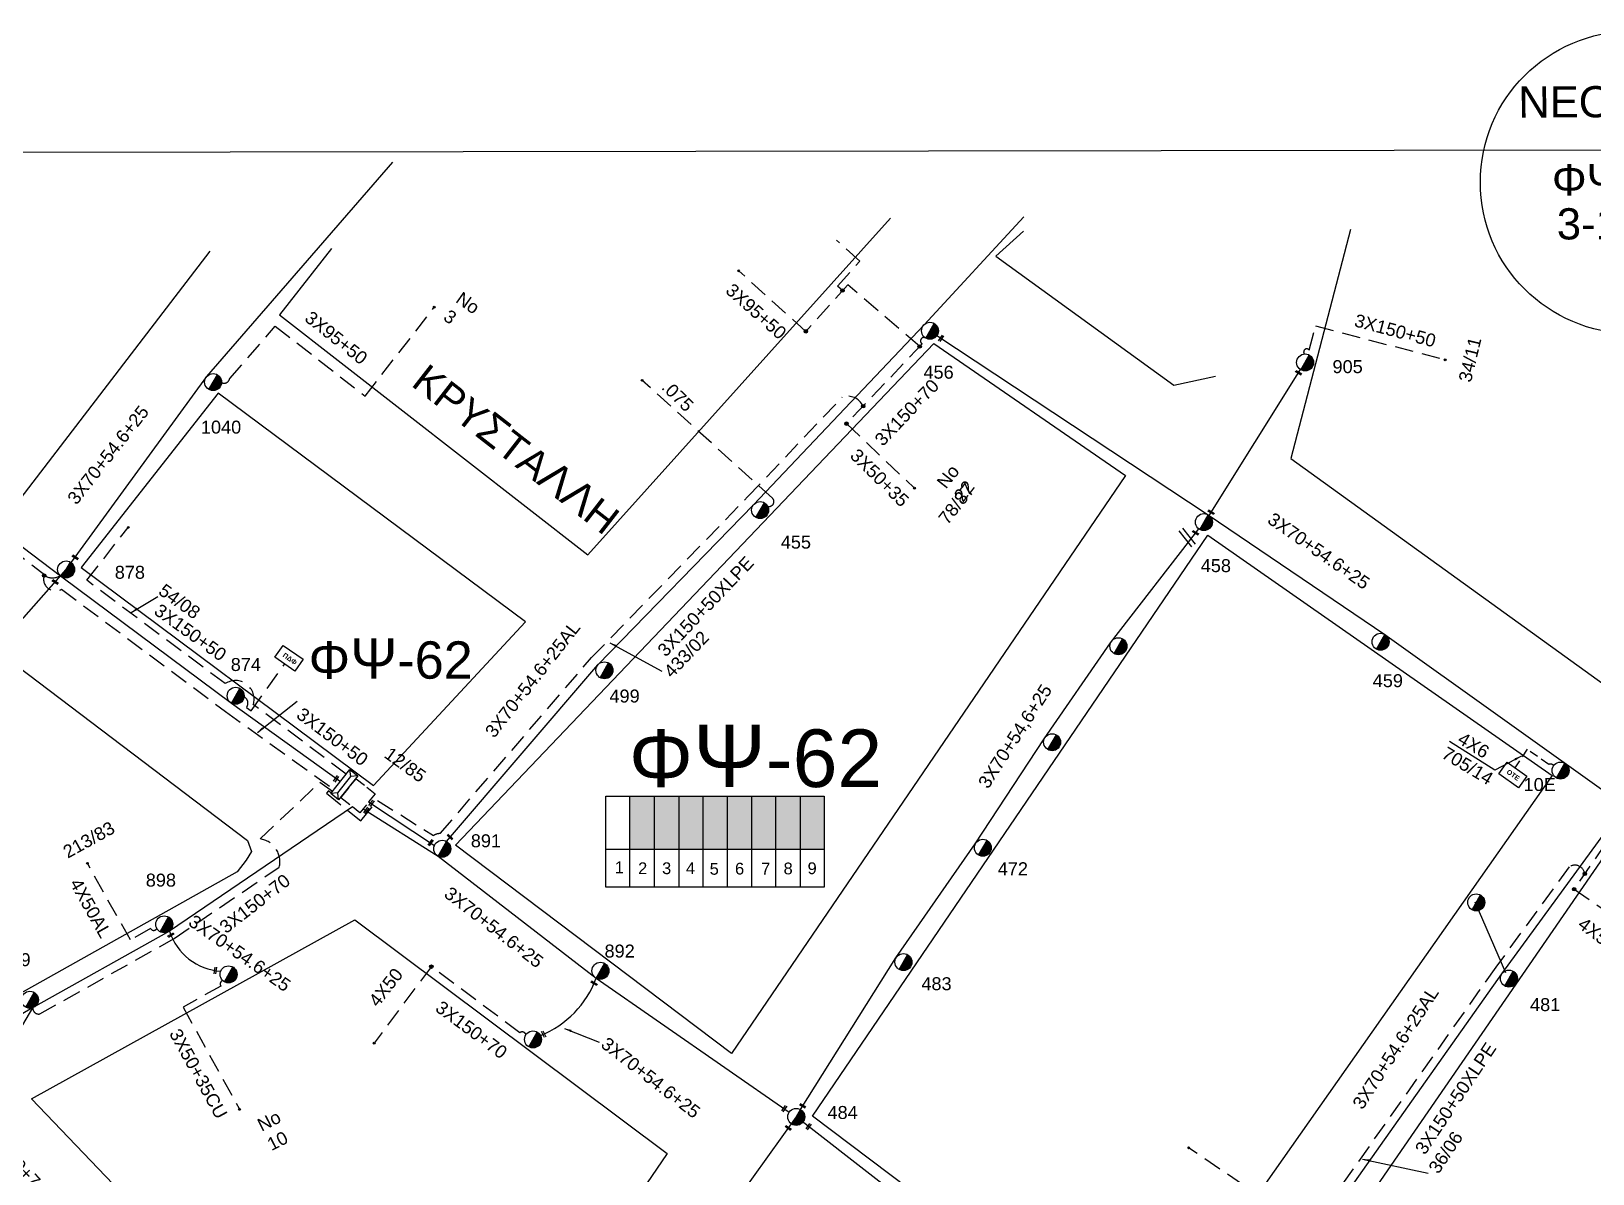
# Model space of a CAD drawing. Header units: millimetres. Extents: x 1421 to 13344, y 800 to 1949.
# Drawn here: x 10965.9 to 11182.8, y 1732.5 to 1891.2 of the extents above; entities that cross this region are included whole.
import ezdxf

# ---------------------------------------------------------------- set-up
doc = ezdxf.new("R2010")
doc.units = ezdxf.units.MM
doc.linetypes.add('DASHED', pattern=[19.05, 12.7, -6.35])
for name, color, linetype in [('Pillar OTE', 7, 'Continuous'), ('Pillar Δημοτικού Φωτισμού', 7, 'Continuous'), ('Άγνωστα', 7, 'Continuous'), ('Γυμνά εναέρια ΧΤ και ΦΟΠ (3Φ)   4x50+16AL', 7, 'Continuous'), ('Επιγραφές - Σχήματα', 7, 'Continuous'), ('Καλωδια Χ.Τ. 3x50+35', 7, 'Continuous'), ('Καλωδια ΧΤ  3X95+50', 7, 'Continuous'), ('Καλώδια ΧΤ   3x150+50CU', 7, 'DASHED'), ('Καλώδια ΧΤ   3x150+70AL', 7, 'DASHED'), ('Καλώδια ΧΤ   3x150AL+50CU', 7, 'DASHED'), ('Μηχανική τομή', 7, 'Continuous'), ('Περίπτερο', 7, 'Continuous'), ('Στύλος ΦΜ', 7, 'Continuous'), ('Στύλος ΦΜ @ 1', 7, 'Continuous'), ('Συνδέσεις', 7, 'Continuous'), ('Συνεστραμμένα ΧΤ   3x70+54.6+25 AL', 7, 'SYN_LINE'), ('Τομή', 7, 'Continuous'), ('Υποσταθμός πόλεως', 7, 'Continuous'), ('Υπόβαθρο ΔΕΗ', 7, 'Continuous'), ('Υπόγεια Καλώδια Δικτύου ΧΤ   .075', 7, 'DASHED'), ('Υπόγεια καλώδια Παροχών ΧΤ   4x50AL', 7, 'DASHED'), ('Υπόγεια καλώδια Παροχών ΧΤ   4x6', 7, 'DASHED')]:
    doc.layers.add(name, color=color, linetype=linetype)
doc.styles.add('arial', font='ARIAL.TTF')
doc.styles.get("Standard").update_dxf_attribs({"font": 'ARIAL.TTF'})
doc.linetypes.add('SYN_LINE', pattern='A,0.5,-0.0001,["/\\/\\/\\/",Standard,S=0.1,R=0,X=0,Y=-0.05],-0.25', length=0.7501)
doc.dimstyles.new('ISO-25', dxfattribs={"dimtxt": 2.5, "dimasz": 2.5, "dimexe": 1.25, "dimexo": 0.625, "dimtad": 1, "dimtxsty": 'Standard', "dimcen": 2.5, "dimadec": 0, "dimazin": 0, "dimtfac": 1, "dimtmove": 0, "dimatfit": 3, "dimfxl": 1, "dimarcsym": 0})

# ---------------------------------------------------------------- blocks, each defined once
blk = doc.blocks.new('ΥΠΑΡΧΩΝ ΤΣΙΜΕΝΤΕΝΙΟΣ ΣΤΥΛΟΣ')
at = {"layer": 'Στύλος ΦΜ'}
blk.add_hatch(color=7, dxfattribs=at).paths.add_polyline_path([(-1.29, -2.28, 0.574793), (2.62, 0, 0.268822), (1.3, 2.27)])
at = {"layer": 'Στύλος ΦΜ', "color": 7}
blk.add_line((-1.29, -2.28), (1.3, 2.27), dxfattribs=at)
blk.add_circle((0, 0), 2.62, dxfattribs=at)
at = {"layer": 'Στύλος ΦΜ', "flags": 4}
for tag, p in [('ΑΡΙΘΜΟΣ', (-4.68, 8.05)), ('ΤΥΠΟΣ', (-4.91, 3.03))]:
    blk.add_attdef(tag, p, '', height=4, dxfattribs=at)
blk = doc.blocks.new('_ΣΥΝΔΕΣΗ')
at = {"layer": 'Συνδέσεις', "linetype": 'SYN_LINE', "ltscale": 40}
blk.add_hatch(color=256, dxfattribs=at).paths.add_polyline_path([(0.5, -0.01, 1), (-0.5, -0.01, 1)])
at = {"layer": 'Συνδέσεις'}
blk.add_circle((0, -0.01), 0.5, dxfattribs=at)
blk = doc.blocks.new('ΜΗΧΑΝΙΚΗ ΤΟΜΗ')
at = {"layer": 'Μηχανική τομή', "ltscale": 40}
for p, q in [((-1.89, 0.78), (1.89, 0.78)), ((1.89, 0), (-1.89, 0))]:
    blk.add_line(p, q, dxfattribs=at)
blk = doc.blocks.new('PILLAR YPOSTATHMOU')
at = {"layer": 'Περίπτερο', "ltscale": 40}
for points in [[(540.43, 2525.12), (540.43, 2526.01), (541.51, 2526.01)], [(541.82, 2526.01), (542.91, 2526.01), (542.91, 2524.95)], [(541.59, 2523.53), (540.43, 2523.53), (540.43, 2524.86)], [(542.91, 2524.59), (542.91, 2523.53), (541.92, 2523.53)]]:
    blk.add_lwpolyline(points, dxfattribs=at)
blk = doc.blocks.new('ΥΠΟΣΤΑΘΜΟΣ ΠΟΛΕΩΣ')
at = {"layer": 'Υποσταθμός πόλεως', "linetype": 'Continuous', "ltscale": 40}
blk.add_lwpolyline([(-8.57, 2.82), (8.57, 2.82), (8.57, -2.82), (-8.57, -2.82)], close=True, dxfattribs=at)
for points in [[(-5.75, 0), (-8.57, 2.82)], [(5.75, 0), (8.57, 2.82)], [(-8.57, -2.82), (-5.75, 0)], [(-5.75, 0), (5.75, 0)], [(8.57, -2.82), (5.75, 0)]]:
    blk.add_lwpolyline(points, dxfattribs=at)
at = {"layer": 'Υποσταθμός πόλεως', "linetype": 'SYN_LINE', "ltscale": 40, "flags": 1}
for tag, p in [('ΜΕΤΑΣΧΗΜΑΤΙΣΜΟΣ', (10.6, 2.39)), ('ΙΣΧΥΣ', (10.58, -0.41)), ('ΑΡΙΘΜΟΣ', (10.7, -3.13))]:
    blk.add_attdef(tag, p, '', height=1.8, dxfattribs=at)
blk = doc.blocks.new('PILLAR ΔΗΜΟΤΙΚΟΥ ΦΩΤΙΣΜΟΥ')
at = {"layer": 'Pillar Δημοτικού Φωτισμού', "ltscale": 40}
for p, q in [((-3.64, 2), (3.07, 2)), ((-3.64, -2), (-3.64, 2)), ((3.07, 2), (3.07, -2)), ((3.07, -2), (-3.64, -2))]:
    blk.add_line(p, q, dxfattribs=at)
at = {"layer": 'Pillar Δημοτικού Φωτισμού', "insert": (-2.13, 0.69), "char_height": 1.3575, "width": 109.961, "attachment_point": 1}
blk.add_mtext('{\\fArial|b1|i0|c161|p34;ΠΔΦ}', dxfattribs=at)
blk = doc.blocks.new('ΤΟΜΗ')
at = {"layer": 'Τομή', "ltscale": 40}
for p, q in [((-5.68, 0), (5.68, 0)), ((5.68, -2.33), (-5.68, -2.33))]:
    blk.add_line(p, q, dxfattribs=at)
blk = doc.blocks.new('PILLAR ΟΤΕ')
at = {"layer": 'Pillar OTE', "ltscale": 40}
blk.add_lwpolyline([(-3.31, 2.02), (3.39, 2.02), (3.39, -1.99), (-3.31, -1.99)], close=True, dxfattribs=at)
at = {"layer": 'Pillar OTE', "insert": (-1.81, 0.71), "char_height": 1.3575, "width": 109.961, "attachment_point": 1}
blk.add_mtext('{\\fArial|b1|i0|c161|p34;OTE}', dxfattribs=at)

msp = doc.modelspace()

# ---------------------------------------------------------------- hatches: boundary and pattern name
at = {"layer": 'Καλώδια ΧΤ   3x150+50CU', "linetype": 'DASHED', "ltscale": 0.2}
h = msp.add_hatch(color=151, dxfattribs=at)
h.dxf.hatch_style = 1
h.paths.add_polyline_path([(11052.48003, 1784.98258), (11049.04016, 1784.98279), (11049.0397, 1777.6222), (11052.47957, 1777.61886)])
h = msp.add_hatch(color=1, dxfattribs=at)
h.dxf.hatch_style = 1
h.paths.add_polyline_path([(11055.9196, 1784.98236), (11052.48003, 1784.98258), (11052.47957, 1777.61886), (11055.91914, 1777.61552)])
h = msp.add_hatch(color=133, dxfattribs=at)
h.dxf.hatch_style = 1
h.paths.add_polyline_path([(11059.21716, 1784.98216), (11055.9196, 1784.98236), (11055.91914, 1777.61552), (11059.2167, 1777.61232)])
h = msp.add_hatch(color=6, dxfattribs=at)
h.dxf.hatch_style = 1
h.paths.add_polyline_path([(11062.60316, 1784.98194), (11059.21716, 1784.98216), (11059.2167, 1777.61232), (11062.60269, 1777.60903)])
h = msp.add_hatch(color=5, dxfattribs=at)
h.dxf.hatch_style = 1
h.paths.add_polyline_path([(11065.9998, 1784.98173), (11062.60316, 1784.98194), (11062.60269, 1777.60903), (11065.99934, 1777.60573)])
h = msp.add_hatch(color=2, dxfattribs=at)
h.dxf.hatch_style = 1
h.paths.add_polyline_path([(11069.33685, 1784.98152), (11065.9998, 1784.98173), (11065.99934, 1777.60573), (11069.33639, 1777.60249)])
h = msp.add_hatch(color=30, dxfattribs=at)
h.dxf.hatch_style = 1
h.paths.add_polyline_path([(11072.72522, 1784.98131), (11069.33685, 1784.98152), (11069.33639, 1777.60249), (11072.72476, 1777.5992)])
h = msp.add_hatch(color=85, dxfattribs=at)
h.dxf.hatch_style = 1
h.paths.add_polyline_path([(11076.04532, 1784.9811), (11072.72522, 1784.98131), (11072.72476, 1777.5992), (11076.04486, 1777.59598)])

# ---------------------------------------------------------------- linework, layer by layer
at = {"layer": 'Pillar OTE', "ltscale": 40}
for points in [[(11045.71146, 1772.34271), (11045.71225, 1784.983), (11076.04532, 1784.9811), (11076.04453, 1772.31335), (11045.71146, 1772.34364)], [(11049.03937, 1772.34032), (11049.04016, 1784.98279)], [(11052.47924, 1772.33688), (11052.48003, 1784.98258)], [(11055.91881, 1772.33345), (11055.9196, 1784.98236)], [(11059.21637, 1772.33016), (11059.21716, 1784.98216)], [(11062.60236, 1772.32677), (11062.60316, 1784.98194)], [(11065.99901, 1772.32338), (11065.9998, 1784.98173)], [(11069.33605, 1772.32005), (11069.33685, 1784.98152)], [(11072.72443, 1772.31667), (11072.72522, 1784.98131)], [(11045.71179, 1777.62543), (11076.04486, 1777.59598)]]:
    msp.add_lwpolyline(points, dxfattribs=at)
at = {"layer": 'Άγνωστα', "color": 30, "linetype": 'DASHED', "ltscale": 0.2}
msp.add_lwpolyline([(11078.59739, 1855.14112), (11077.88757, 1855.77991), (11080.99093, 1859.22834), (11077.76112, 1862.13496)], dxfattribs=at)
at = {"layer": 'Άγνωστα', "color": 6, "linetype": 'DASHED', "ltscale": 0.2}
for points in [[(10995.48005, 1798.74254, -0.478654764), (10995.81478, 1797.29345), (10996.45961, 1796.82935), (11001.12757, 1803.31509)], [(11138.41531, 1730.16346, -0.463716244), (11137.29394, 1728.90792), (11126.63541, 1736.15187)]]:
    msp.add_lwpolyline(points, format="xyb", dxfattribs=at)
at = {"layer": 'Άγνωστα', "color": 6, "linetype": 'SYN_LINE', "ltscale": 8}
msp.add_lwpolyline([(11170.6774, 1760.44874), (11166.41317, 1770.22573)], dxfattribs=at)
at = {"layer": 'Γυμνά εναέρια ΧΤ και ΦΟΠ (3Φ)   4x50+16AL', "color": 2, "linetype": 'Continuous', "ltscale": 0.2}
msp.add_lwpolyline([(10966.11255, 1755.57703), (10955.4547, 1737.5608), (10969.75457, 1724.17277), (10987.58615, 1705.65507), (11003.12257, 1688.90096), (11014.42522, 1676.37223)], dxfattribs=at)
at = {"layer": 'Καλωδια Χ.Τ. 3x50+35', "color": 30, "linetype": 'DASHED', "ltscale": 0.2}
msp.add_lwpolyline([(11079.12983, 1836.67519), (11088.57945, 1827.72001)], dxfattribs=at)
at = {"layer": 'Καλωδια Χ.Τ. 3x50+35', "color": 133, "linetype": 'DASHED', "ltscale": 0.2}
msp.add_lwpolyline([(10992.53542, 1759.35848, 0.562615626), (10992.2648, 1758.59467), (10987.01238, 1755.69078), (10994.80091, 1741.60322)], format="xyb", dxfattribs=at)
at = {"layer": 'Καλωδια ΧΤ  3X95+50', "color": 30, "linetype": 'DASHED', "ltscale": 0.2}
msp.add_lwpolyline([(11073.50659, 1849.48427), (11064.16015, 1857.89544)], dxfattribs=at)
at = {"layer": 'Καλωδια ΧΤ  3X95+50', "color": 6, "linetype": 'DASHED', "ltscale": 0.2}
msp.add_lwpolyline([(10992.36174, 1842.37545, 0.494073887), (10993.48517, 1842.92697), (10999.81554, 1850.21666), (11012.28729, 1840.50377), (11021.89552, 1852.84114)], format="xyb", dxfattribs=at)
at = {"layer": 'Καλώδια ΧΤ   3x150+50CU', "color": 30, "linetype": 'DASHED', "ltscale": 0.2}
for points in [[(11142.71033, 1846.34947, -1.003909184), (11143.38922, 1846.89486), (11144.2615, 1850.24534), (11162.34613, 1845.53712)], [(11007.56865, 1785.39639), (11007.20631, 1785.6893), (11006.94224, 1785.36264), (11011.68706, 1781.51822), (11014.007, 1784.38151), (11021.76195, 1779.48603, -0.164234848), (11022.71079, 1779.76334), (11043.7384, 1804.2084), (11065.40482, 1826.49513), (11078.54572, 1840.36156, -0.377678671), (11081.44193, 1839.11494)]]:
    msp.add_lwpolyline(points, format="xyb", dxfattribs=at)
at = {"layer": 'Καλώδια ΧΤ   3x150+50CU', "color": 85, "linetype": 'DASHED', "ltscale": 0.2}
for points in [[(11009.67849, 1788.03295), (10996.7623, 1797.67323, 0.70371036), (10992.8639, 1800.58289), (10973.63181, 1814.93368), (10979.40732, 1822.27472)], [(11181.65155, 1774.18357, 0.545819633), (11179.49614, 1775.15737), (11169.29578, 1761.21747), (11143.06592, 1724.13421), (11129.04576, 1701.52583, 0.532381126), (11127.23824, 1696.54975), (11121.25282, 1687.78724), (11111.0902, 1695.06613, 0.780203311), (11105.83856, 1699.87758)]]:
    msp.add_lwpolyline(points, format="xyb", dxfattribs=at)
at = {"layer": 'Καλώδια ΧΤ   3x150+50CU', "color": 5, "linetype": 'DASHED', "ltscale": 0.2}
msp.add_lwpolyline([(10967.7503, 1815.68242, 0.707937109), (10970.12061, 1813.68312), (10992.88951, 1796.72883), (11008.0175, 1785.8408)], format="xyb", dxfattribs=at)
at = {"layer": 'Καλώδια ΧΤ   3x150+70AL', "color": 30, "linetype": 'DASHED', "ltscale": 0.2}
msp.add_lwpolyline([(11089.29697, 1847.40367), (11079.3217, 1855.94598), (11073.50659, 1849.48427)], dxfattribs=at)
msp.add_lwpolyline([(11090.14654, 1848.53904, 1.050667762), (11089.63557, 1847.76096), (11079.12983, 1836.67519)], format="xyb", dxfattribs=at)
at = {"layer": 'Καλώδια ΧΤ   3x150+70AL', "color": 5, "linetype": 'DASHED', "ltscale": 0.2}
msp.add_lwpolyline([(10969.94573, 1815.59515, -0.285245191), (10968.00792, 1815.48603), (10948.0998, 1830.662)], format="xyb", dxfattribs=at)
at = {"layer": 'Καλώδια ΧΤ   3x150+70AL', "color": 2, "linetype": 'DASHED', "ltscale": 0.2}
msp.add_lwpolyline([(10966.15155, 1755.59037, 0.503050556), (10967.11962, 1754.73392), (10985.7594, 1765.18843), (11000.37595, 1775.1109, 0.434365157), (10997.72649, 1779.0291), (10997.72649, 1779.0291), (11006.00742, 1786.9021), (11007.76264, 1785.63882)], format="xyb", dxfattribs=at)
at = {"layer": 'Καλώδια ΧΤ   3x150+70AL', "color": 85, "linetype": 'DASHED', "ltscale": 0.2}
msp.add_lwpolyline([(11187.56357, 1782.53298, -0.375320133), (11186.69909, 1781.50675), (11180.17409, 1772.04001)], format="xyb", dxfattribs=at)
at = {"layer": 'Καλώδια ΧΤ   3x150+70AL', "color": 1, "linetype": 'DASHED', "ltscale": 0.2}
msp.add_lwpolyline([(11034.63058, 1751.863, 0.507337336), (11033.77101, 1752.12228), (11021.48453, 1761.30123)], format="xyb", dxfattribs=at)
at = {"layer": 'Συνεστραμμένα ΧΤ   3x70+54.6+25 AL', "color": 6, "linetype": 'SYN_LINE', "ltscale": 20}
for points in [[(10937.80309, 1776.65164), (10952.08163, 1795.27942), (10970.7748, 1816.43263), (10990.29274, 1843.21584), (11016.14626, 1872.98728)], [(10922.39162, 1852.95145), (10941.5541, 1837.04757), (10970.1915, 1815.40945), (10993.73247, 1797.88025), (11008.85108, 1786.99898)]]:
    msp.add_lwpolyline(points, dxfattribs=at)
at = {"layer": 'Συνεστραμμένα ΧΤ   3x70+54.6+25 AL', "color": 151, "linetype": 'SYN_LINE', "ltscale": 20}
msp.add_lwpolyline([(11023.59361, 1778.68803), (11044.6166, 1803.19575), (11066.21493, 1825.40834), (11089.90578, 1850.40719), (11103.75983, 1865.40908)], dxfattribs=at)
at = {"layer": 'Συνεστραμμένα ΧΤ   3x70+54.6+25 AL', "color": 30, "linetype": 'SYN_LINE', "ltscale": 20}
for points in [[(11091.69895, 1848.89751), (11129.34594, 1824.0232), (11153.88307, 1807.42385), (11186.23647, 1784.33578)], [(11129.49104, 1823.92504), (11142.18651, 1844.17818)]]:
    msp.add_lwpolyline(points, dxfattribs=at)
at = {"layer": 'Συνεστραμμένα ΧΤ   3x70+54.6+25 AL', "color": 1, "linetype": 'SYN_LINE', "ltscale": 20}
for points in [[(11072.73247, 1741.4596), (11086.0006, 1762.49966), (11097.01389, 1778.33777), (11106.60328, 1792.91438), (11115.80129, 1806.23635), (11128.04009, 1822.06947)], [(11022.42667, 1776.64189), (11022.42702, 1776.64167), (11044.37714, 1759.69454), (11071.17908, 1741.10886)]]:
    msp.add_lwpolyline(points, dxfattribs=at)
at = {"layer": 'Συνεστραμμένα ΧΤ   3x70+54.6+25 AL', "color": 133, "linetype": 'SYN_LINE', "ltscale": 20}
msp.add_lwpolyline([(11010.51783, 1783.47994), (10985.11302, 1766.23384), (10966.11255, 1755.57703), (10932.3134, 1735.85896), (10898.18755, 1719.96695), (10891.56752, 1687.2334), (10915.43003, 1672.22807)], dxfattribs=at)
at = {"layer": 'Συνεστραμμένα ΧΤ   3x70+54.6+25 AL', "color": 1, "linetype": 'SYN_LINE', "ltscale": 10}
msp.add_lwpolyline([(11012.02439, 1783.20856), (11022.42667, 1776.64189)], dxfattribs=at)
at = {"layer": 'Συνεστραμμένα ΧΤ   3x70+54.6+25 AL', "color": 151, "linetype": 'SYN_LINE', "ltscale": 8}
msp.add_lwpolyline([(11012.77478, 1784.15534), (11021.92669, 1778.13283)], dxfattribs=at)
at = {"layer": 'Συνεστραμμένα ΧΤ   3x70+54.6+25 AL', "color": 6, "ltscale": 20}
msp.add_lwpolyline([(11129.45483, 1699.88033), (11144.00892, 1723.34969), (11170.12287, 1760.27372), (11187.088, 1783.4584)], dxfattribs=at)
at = {"layer": 'Συνεστραμμένα ΧΤ   3x70+54.6+25 AL', "color": 62, "ltscale": 20}
msp.add_lwpolyline([(11095.11012, 1722.5884), (11072.14918, 1740.43642), (11046.25802, 1704.33179), (11033.0355, 1684.79097), (11014.84449, 1657.23377), (10994.96206, 1625.49473), (10983.91726, 1606.71753), (10972.89564, 1586.70801), (10956.94922, 1555.8397)], dxfattribs=at)
at = {"layer": 'Συνεστραμμένα ΧΤ   3x70+54.6+25 AL', "color": 133, "linetype": 'SYN_LINE', "ltscale": 8}
msp.add_arc((10992.76866, 1768.69459), 8.0414, 197.8189948, 266.2542286, dxfattribs=at)
at = {"layer": 'Συνεστραμμένα ΧΤ   3x70+54.6+25 AL', "color": 1, "linetype": 'SYN_LINE', "ltscale": 15}
msp.add_arc((11031.47056, 1764.49823), 13.77153, 292.079407, 339.5852715, dxfattribs=at)
at = {"layer": 'Υπόβαθρο ΔΕΗ'}
for points in [[(12852.13968, 1876.87501), (10837.93673, 1874.16224)], [(11007.63805, 1860.98435), (11000.40084, 1851.79949), (11043.19575, 1818.47121), (11085.2464, 1865.19756)], [(11149.10894, 1863.63283), (11140.8359, 1831.85543), (11185.36451, 1799.73592), (11228.52798, 1864.94212)], [(11103.68994, 1863.40602), (11099.86908, 1859.91959), (11124.58478, 1842.03966), (11130.37691, 1843.29115)], [(10926.99273, 1859.24173), (10923.6529, 1854.03723), (10962.88396, 1824.20107), (10990.77814, 1860.61213)], [(11091.24454, 1847.79175), (11117.88224, 1829.47165), (11063.18132, 1749.25729), (11024.83015, 1778.16175), (11091.24454, 1847.79175)], [(11034.56824, 1809.14931), (10991.9027, 1840.91555), (10972.86974, 1816.72345), (11013.46641, 1786.42323), (11034.56824, 1809.14931)], [(11074.4067, 1740.52382), (11129.3091, 1821.20538), (11177.12852, 1787.80792), (11119.84122, 1706.26945), (11074.4067, 1740.52382)], [(10898.4219, 1725.87981), (10962.67903, 1804.04716), (10995.97876, 1778.80621), (10996.53309, 1777.2927), (10995.75703, 1776.07451), (10994.50056, 1774.45025), (10900.90772, 1721.95957), (10899.66091, 1722.19022), (10898.78352, 1722.85907), (10898.29865, 1723.57406), (10897.99849, 1724.49663), (10898.04467, 1725.21161), (10898.4219, 1725.87981)], [(11169.14668, 1788.56862), (11162.88707, 1792.56074)], [(11130.8373, 1698.98205), (11187.10329, 1780.61496), (11215.80981, 1761.52853), (11162.57365, 1676.0658), (11130.8373, 1698.98205)], [(10965.96519, 1742.96139), (11010.83962, 1767.77093), (11054.20874, 1735.37085), (11020.5195, 1685.93327), (10965.96519, 1742.96139)]]:
    msp.add_lwpolyline(points, dxfattribs=at)
msp.add_circle((11188.13761, 1870.17522), 20.97906, dxfattribs=at)
at = {"layer": 'Υπόγεια Καλώδια Δικτύου ΧΤ   .075', "color": 151, "linetype": 'DASHED', "ltscale": 0.2}
msp.add_lwpolyline([(11068.20212, 1825.19732, 0.775868366), (11068.8517, 1826.33233), (11050.76063, 1842.68983)], format="xyb", dxfattribs=at)
at = {"layer": 'Υπόγεια καλώδια Παροχών ΧΤ   4x50AL', "color": 133, "linetype": 'DASHED', "ltscale": 0.2}
msp.add_lwpolyline([(10983.36716, 1766.60103, -0.621125185), (10982.50758, 1766.58778), (10979.68846, 1765.0067), (10973.72611, 1775.6378)], format="xyb", dxfattribs=at)
at = {"layer": 'Υπόγεια καλώδια Παροχών ΧΤ   4x50AL', "color": 85, "linetype": 'DASHED', "ltscale": 0.2}
msp.add_lwpolyline([(11180.17409, 1772.04001), (11189.99794, 1765.26886)], dxfattribs=at)
at = {"layer": 'Υπόγεια καλώδια Παροχών ΧΤ   4x50AL', "color": 1, "linetype": 'DASHED', "ltscale": 0.2}
msp.add_lwpolyline([(11021.48453, 1761.30123), (11013.54534, 1750.67422)], dxfattribs=at)
at = {"layer": 'Υπόγεια καλώδια Παροχών ΧΤ   4x6', "color": 30, "linetype": 'DASHED', "ltscale": 0.1}
msp.add_lwpolyline([(11177.31806, 1789.18639, 0.406962495), (11176.6511, 1789.3611), (11173.64124, 1791.46321), (11171.95699, 1788.88918)], format="xyb", dxfattribs=at)

# ---------------------------------------------------------------- block references
at = {"xscale": 1.362583628674249, "yscale": 1.362583628674249, "zscale": 1.362583628674249, "rotation": 321.6007698604215}
msp.add_blockref('PILLAR YPOSTATHMOU', (8296.03198, -452.64464), dxfattribs=at)
at = {"layer": 'Pillar OTE', "xscale": 0.4999999999999999, "yscale": 0.4999999999999999, "zscale": 0.4999999999999999, "rotation": 324.5003284945155}
msp.add_blockref('PILLAR ΟΤΕ', (11171.6375, 1787.91937), dxfattribs=at)
at = {"layer": 'Pillar Δημοτικού Φωτισμού', "xscale": 0.5, "yscale": 0.5, "zscale": 0.5, "rotation": 325.1149066060819}
msp.add_blockref('PILLAR ΔΗΜΟΤΙΚΟΥ ΦΩΤΙΣΜΟΥ', (11001.83703, 1804.02855), dxfattribs=at)
at = {"layer": 'Μηχανική τομή'}
for p, xscale, yscale, zscale, rotation in [((11092.3534, 1848.46524), 0.249999999999919, 0.249999999999919, 0.249999999999919, 56.40586278026857), ((11141.85979, 1843.65697), 0.2500000000002004, 0.2500000000002004, 0.2500000000002004, 329.2167340822995), ((11129.72102, 1824.29193), 0.2500000000002004, 0.2500000000002004, 0.2500000000002004, 329.2167340822995), ((11127.55273, 1821.44598), 0.2500000000002004, 0.2500000000002004, 0.2500000000002004, 329.2167340822995), ((10971.97891, 1818.03485), 0.2500000000001928, 0.2500000000001928, 0.2500000000001928, 327.6127198128642), ((10969.19837, 1814.61487), 0.2500000000001928, 0.2500000000001928, 0.2500000000001928, 327.6127198128642), ((11008.33561, 1787.31102), 0.249999999999919, 0.249999999999919, 0.249999999999919, 54.58377458534449), ((11012.53591, 1782.91507), 0.249999999999919, 0.249999999999919, 0.249999999999919, 54.58377458534449), ((11013.25088, 1783.92054), 0.249999999999919, 0.249999999999919, 0.249999999999919, 54.58377458534449), ((11021.46746, 1778.4464), 0.249999999999919, 0.249999999999919, 0.249999999999919, 54.58377458534449), ((11024.00777, 1779.23042), 0.2500000000001928, 0.2500000000001928, 0.2500000000001928, 317.5054871335354), ((10985.37474, 1765.58568), 0.2499999999999189, 0.2499999999999189, 0.2499999999999189, 31.46441642460424), ((10991.57616, 1760.7421), 0.2499999999999189, 0.2499999999999189, 0.2499999999999189, 81.21478479246741), ((11044.05552, 1758.90592), 0.2500000000001928, 0.2500000000001928, 0.2500000000001928, 329.6580810305143), ((11037.00551, 1751.88793), 0.2500000000001928, 0.2500000000001928, 0.2500000000001928, 297.0521769840544), ((11070.57042, 1741.53093), 0.249999999999919, 0.249999999999919, 0.249999999999919, 55.15919953187292), ((11073.00263, 1741.88801), 0.2500000000002005, 0.2500000000002005, 0.2500000000002005, 329.2167340822995), ((11070.99562, 1738.82781), 0.2500000000002005, 0.2500000000002005, 0.2500000000002005, 324.3630764956421), ((11073.94865, 1739.03765), 0.249999999999919, 0.249999999999919, 0.249999999999919, 55.15919953187292)]:
    msp.add_blockref('ΜΗΧΑΝΙΚΗ ΤΟΜΗ', p, dxfattribs=dict(at, xscale=xscale, yscale=yscale, zscale=zscale, rotation=rotation))
at = {"layer": 'Στύλος ΦΜ @ 1', "ltscale": 40}
ref = msp.add_blockref('ΥΠΑΡΧΩΝ ΤΣΙΜΕΝΤΕΝΙΟΣ ΣΤΥΛΟΣ', (11090.72757, 1849.56351), dxfattribs=dict(at, xscale=0.4499999999998181, yscale=0.4499999999998181, zscale=0.4499999999998181))
ref.add_attrib('ΤΥΠΟΣ', '456', (11089.82119, 1842.9182), dxfattribs={"layer": 'Στύλος ΦΜ', "height": 1.8, "flags": 4})
ref = msp.add_blockref('ΥΠΑΡΧΩΝ ΤΣΙΜΕΝΤΕΝΙΟΣ ΣΤΥΛΟΣ', (11142.81204, 1845.1761), dxfattribs=dict(at, xscale=0.4499999999998181, yscale=0.4499999999998181, zscale=0.4499999999998181))
ref.add_attrib('ΤΥΠΟΣ', '905', (11146.62346, 1843.6909), dxfattribs={"layer": 'Στύλος ΦΜ', "height": 1.8, "flags": 4})
ref = msp.add_blockref('ΥΠΑΡΧΩΝ ΤΣΙΜΕΝΤΕΝΙΟΣ ΣΤΥΛΟΣ', (10991.18624, 1842.44851), dxfattribs=dict(at, xscale=0.4499999999998181, yscale=0.4499999999998181, zscale=0.4499999999998181))
ref.add_attrib('ΤΥΠΟΣ', '1040', (10989.48875, 1835.296), dxfattribs={"layer": 'Στύλος ΦΜ', "height": 1.8, "flags": 4})
ref = msp.add_blockref('ΥΠΑΡΧΩΝ ΤΣΙΜΕΝΤΕΝΙΟΣ ΣΤΥΛΟΣ', (11067.14268, 1824.6828), dxfattribs=dict(at, xscale=0.4499999999998181, yscale=0.4499999999998181, zscale=0.4499999999998181))
ref.add_attrib('ΤΥΠΟΣ', '455', (11070.01018, 1819.32401), dxfattribs={"layer": 'Στύλος ΦΜ', "height": 1.8, "flags": 4})
ref = msp.add_blockref('ΥΠΑΡΧΩΝ ΤΣΙΜΕΝΤΕΝΙΟΣ ΣΤΥΛΟΣ', (11128.76038, 1823.00131), dxfattribs=dict(at, xscale=0.4499999999998181, yscale=0.4499999999998181, zscale=0.4499999999998181))
ref.add_attrib('ΤΥΠΟΣ', '458', (11128.32565, 1816.06394), dxfattribs={"layer": 'Στύλος ΦΜ', "height": 1.8, "flags": 4})
ref = msp.add_blockref('ΥΠΑΡΧΩΝ ΤΣΙΜΕΝΤΕΝΙΟΣ ΣΤΥΛΟΣ', (10970.77253, 1816.43392), dxfattribs=dict(at, xscale=0.4499999999998181, yscale=0.4499999999998181, zscale=0.4499999999998181))
ref.add_attrib('ΤΥΠΟΣ', '878', (10977.52591, 1815.14037), dxfattribs={"layer": 'Στύλος ΦΜ', "height": 1.8, "flags": 4})
at = {"layer": 'Στύλος ΦΜ @ 1', "ltscale": 40, "xscale": 0.4499999999998181, "yscale": 0.4499999999998181, "zscale": 0.4499999999998181}
for p in [(11116.88402, 1805.77284), (11107.6861, 1792.45108), (11166.5765, 1770.22005), (10993.33348, 1760.22464), (11035.60101, 1751.19562)]:
    msp.add_blockref('ΥΠΑΡΧΩΝ ΤΣΙΜΕΝΤΕΝΙΟΣ ΣΤΥΛΟΣ', p, dxfattribs=at)
at = {"layer": 'Στύλος ΦΜ @ 1', "ltscale": 40}
ref = msp.add_blockref('ΥΠΑΡΧΩΝ ΤΣΙΜΕΝΤΕΝΙΟΣ ΣΤΥΛΟΣ', (11153.29751, 1806.40196), dxfattribs=dict(at, xscale=0.4499999999998181, yscale=0.4499999999998181, zscale=0.4499999999998181))
ref.add_attrib('ΤΥΠΟΣ', '459', (11152.2064, 1800.09745), dxfattribs={"layer": 'Στύλος ΦΜ', "height": 1.8, "flags": 4})
ref = msp.add_blockref('ΥΠΑΡΧΩΝ ΤΣΙΜΕΝΤΕΝΙΟΣ ΣΤΥΛΟΣ', (10994.3135, 1798.90472), dxfattribs=dict(at, xscale=0.4499999999998181, yscale=0.4499999999998181, zscale=0.4499999999998181))
ref.add_attrib('ΤΥΠΟΣ', '874', (10993.62907, 1802.33718), dxfattribs={"layer": 'Στύλος ΦΜ', "height": 1.8, "flags": 4})
ref = msp.add_blockref('ΥΠΑΡΧΩΝ ΤΣΙΜΕΝΤΕΝΙΟΣ ΣΤΥΛΟΣ', (11045.51308, 1802.4319), dxfattribs=dict(at, xscale=0.4499999999998181, yscale=0.4499999999998181, zscale=0.4499999999998181))
ref.add_attrib('ΤΥΠΟΣ', '499', (11046.22167, 1797.96127), dxfattribs={"layer": 'Στύλος ΦΜ', "height": 1.8, "flags": 4})
ref = msp.add_blockref('ΥΠΑΡΧΩΝ ΤΣΙΜΕΝΤΕΝΙΟΣ ΣΤΥΛΟΣ', (11178.28891, 1788.51962), dxfattribs=dict(at, xscale=0.4499999999998181, yscale=0.4499999999998181, zscale=0.4499999999998181))
ref.add_attrib('ΑΡΙΘΜΟΣ', '10Ε', (11173.15339, 1785.68115), dxfattribs={"layer": 'Στύλος ΦΜ', "height": 1.8, "flags": 4})
ref = msp.add_blockref('ΥΠΑΡΧΩΝ ΤΣΙΜΕΝΤΕΝΙΟΣ ΣΤΥΛΟΣ', (11023.00805, 1777.66614), dxfattribs=dict(at, xscale=0.4499999999998181, yscale=0.4499999999998181, zscale=0.4499999999998181))
ref.add_attrib('ΤΥΠΟΣ', '891', (11026.96647, 1777.86527), dxfattribs={"layer": 'Στύλος ΦΜ', "height": 1.8, "flags": 4})
ref = msp.add_blockref('ΥΠΑΡΧΩΝ ΤΣΙΜΕΝΤΕΝΙΟΣ ΣΤΥΛΟΣ', (11098.06346, 1777.8034), dxfattribs=dict(at, xscale=0.4499999999998181, yscale=0.4499999999998181, zscale=0.4499999999998181))
ref.add_attrib('ΤΥΠΟΣ', '472', (11100.13912, 1773.98252), dxfattribs={"layer": 'Στύλος ΦΜ', "height": 1.8, "flags": 4})
ref = msp.add_blockref('ΥΠΑΡΧΩΝ ΤΣΙΜΕΝΤΕΝΙΟΣ ΣΤΥΛΟΣ', (10984.39837, 1767.17001), dxfattribs=dict(at, xscale=0.4499999999998181, yscale=0.4499999999998181, zscale=0.4499999999998181))
ref.add_attrib('ΤΥΠΟΣ', '898', (10981.83455, 1772.40518), dxfattribs={"layer": 'Στύλος ΦΜ', "height": 1.8, "flags": 4})
ref = msp.add_blockref('ΥΠΑΡΧΩΝ ΤΣΙΜΕΝΤΕΝΙΟΣ ΣΤΥΛΟΣ', (10965.75097, 1756.69792), dxfattribs=dict(at, xscale=0.4499999999998181, yscale=0.4499999999998181, zscale=0.4499999999998181))
ref.add_attrib('ΤΥΠΟΣ', '899', (10961.64445, 1761.36286), dxfattribs={"layer": 'Στύλος ΦΜ', "height": 1.8, "flags": 4})
ref = msp.add_blockref('ΥΠΑΡΧΩΝ ΤΣΙΜΕΝΤΕΝΙΟΣ ΣΤΥΛΟΣ', (11044.95817, 1760.71901), dxfattribs=dict(at, xscale=0.4499999999998181, yscale=0.4499999999998181, zscale=0.4499999999998181))
ref.add_attrib('ΤΥΠΟΣ', '892', (11045.53669, 1762.55567), dxfattribs={"layer": 'Στύλος ΦΜ', "height": 1.8, "flags": 4})
ref = msp.add_blockref('ΥΠΑΡΧΩΝ ΤΣΙΜΕΝΤΕΝΙΟΣ ΣΤΥΛΟΣ', (11087.03301, 1761.93286), dxfattribs=dict(at, xscale=0.4499999999998181, yscale=0.4499999999998181, zscale=0.4499999999998181))
ref.add_attrib('ΤΥΠΟΣ', '483', (11089.53688, 1758.0261), dxfattribs={"layer": 'Στύλος ΦΜ', "height": 1.8, "flags": 4})
ref = msp.add_blockref('ΥΠΑΡΧΩΝ ΤΣΙΜΕΝΤΕΝΙΟΣ ΣΤΥΛΟΣ', (11171.12008, 1759.64706), dxfattribs=dict(at, xscale=0.4499999999998181, yscale=0.4499999999998181, zscale=0.4499999999998181))
ref.add_attrib('ΤΥΠΟΣ', '481', (11174.05054, 1755.12122), dxfattribs={"layer": 'Στύλος ΦΜ', "height": 1.8, "flags": 4})
ref = msp.add_blockref('ΥΠΑΡΧΩΝ ΤΣΙΜΕΝΤΕΝΙΟΣ ΣΤΥΛΟΣ', (11072.14691, 1740.43771), dxfattribs=dict(at, xscale=0.4499999999998181, yscale=0.4499999999998181, zscale=0.4499999999998181))
ref.add_attrib('ΤΥΠΟΣ', '484', (11076.49776, 1740.14734), dxfattribs={"layer": 'Στύλος ΦΜ', "height": 1.8, "flags": 4})
at = {"layer": 'Συνδέσεις'}
for p, xscale, yscale, zscale in [((11064.16015, 1857.89544), 0.25, 0.25, 0.25), ((11078.58029, 1855.1565), 0.4777242751394019, 0.4777242751394019, 0.4777242751394019), ((11021.89552, 1852.84114), 0.25, 0.25, 0.25), ((11073.4895, 1849.49965), 0.4777242751394019, 0.4777242751394019, 0.4777242751394019), ((11089.29697, 1847.40367), 0.4777242751394019, 0.4777242751394019, 0.4777242751394019), ((11162.27081, 1845.53443), 0.25, 0.25, 0.25), ((11050.76063, 1842.68983), 0.25, 0.25, 0.25), ((11081.44193, 1839.11494), 0.4777242751394019, 0.4777242751394019, 0.4777242751394019), ((11079.12983, 1836.67519), 0.4777242751394019, 0.4777242751394019, 0.4777242751394019), ((11088.57945, 1827.72001), 0.25, 0.25, 0.25), ((10979.40732, 1822.27472), 0.25, 0.25, 0.25), ((10967.71898, 1815.59181), 0.4777242751394019, 0.4777242751394019, 0.4777242751394019), ((10973.72611, 1775.6378), 0.25, 0.25, 0.25), ((11181.65155, 1774.18357), 0.4777242751394019, 0.4777242751394019, 0.4777242751394019), ((11180.17409, 1772.04001), 0.4777242751394019, 0.4777242751394019, 0.4777242751394019), ((11021.48453, 1761.30123), 0.4777242751394019, 0.4777242751394019, 0.4777242751394019), ((11013.54534, 1750.67422), 0.25, 0.25, 0.25), ((10994.85372, 1741.47661), 0.25, 0.25, 0.25), ((11126.64397, 1736.14606), 0.25, 0.25, 0.25)]:
    msp.add_blockref('_ΣΥΝΔΕΣΗ', p, dxfattribs=dict(at, xscale=xscale, yscale=yscale, zscale=zscale))
at = {"layer": 'Τομή', "xscale": 0.2499999999999669, "yscale": 0.2499999999999669, "zscale": 0.2499999999999669, "rotation": 308.1680509152084}
msp.add_blockref('ΤΟΜΗ', (11126.6753, 1821.04257), dxfattribs=at)
at = {"layer": 'Υποσταθμός πόλεως', "xscale": 0.25, "yscale": 0.25, "zscale": 0.25, "rotation": 51.33230460897725}
msp.add_blockref('ΥΠΟΣΤΑΘΜΟΣ ΠΟΛΕΩΣ', (11009.40063, 1786.55922), dxfattribs=at)

# ---------------------------------------------------------------- texts
at = {"ltscale": 40, "char_height": 4, "attachment_point": 1, "style": 'arial'}
for s, insert, width, rotation in [('{\\H1.083x;ΝΕΟΣ Υ/Σ}', (11172.4057, 1883.49272), 64.8866414, 0.2221859), ('{\\H1.083x;ΦΨ-124}', (11177.07799, 1872.6826), 64.8866414, 0.2221859), ('{\\H1.083x;3-106592}', (11177.75699, 1866.57549), 64.8866414, 0.2221859), ('KPY{\\H1.083x;Σ}TA{\\H1.083x;ΛΛ}H', (11021.18534, 1845.45448), 62.3007168, 322.1277223)]:
    msp.add_mtext(s, dxfattribs=dict(at, insert=insert, width=width, rotation=rotation))
at = {"ltscale": 30, "char_height": 1.63441, "width": 11.2572904, "attachment_point": 1}
for s, insert in [('1', (11046.95762, 1775.90403)), ('2', (11050.19608, 1775.77057)), ('3', (11053.52667, 1775.77057)), ('4', (11056.83018, 1775.77057)), ('5', (11060.13369, 1775.6894)), ('6', (11063.65382, 1775.71646)), ('7', (11067.28226, 1775.71646)), ('8', (11070.39622, 1775.74352)), ('9', (11073.72681, 1775.77057))]:
    msp.add_mtext(s, dxfattribs=dict(at, insert=insert))
at = {"layer": 'Άγνωστα', "color": 7}
note = msp.add_mtext_dynamic_manual_height_columns('No ', width=1.8, gutter_width=2.23875, heights=[0.04535, 0], dxfattribs=dict(at, insert=(11022.46617, 1857.42264), char_height=1.8, attachment_point=1, rotation=324.8742704))
for column, words in zip(note.columns.linked_columns, ['3']):
    column.text = words
at = {"layer": 'Άγνωστα', "color": 7, "char_height": 1.8, "attachment_point": 1}
for s, insert, rotation in [('3X95+50', (11063.4009, 1856.30888), 318.3954613), ('3X95+50', (11004.8735, 1852.46218), 321.5557468), ('3X150+50', (11149.98907, 1851.95337), 345.1071366), ('34/11', (11164.08955, 1842.73091), 76.4381896), ('3X70+54.6+25', (10970.79643, 1826.40405), 51.9246009), ('3X50+35', (11080.76029, 1833.37222), 315.3511351), ('78/87', (11091.75184, 1823.62111), 51.9246009), ('3X70+54.6+25', (11138.47284, 1824.46671), 325.1238696), ('3X70+54,6+25', (11097.29076, 1786.85037), 57.1017334), ('4X6', (11164.76269, 1793.96287), 329.0308529), ('705/14', (11162.54941, 1791.92795), 329.0308529), ('213/83', (10970.11882, 1777.84236), 28.9303735), ('3X150+70', (10991.8662, 1767.21046), 37.9029633), ('3X70+54.6+25', (11024.20812, 1772.53052), 322.1899788), ('3X70+54.6+25', (10988.62765, 1768.61975), 325.1238696), ('4X50', (11012.63455, 1756.66687), 51.9246009), ('3X150+70', (11022.96506, 1756.69687), 323.4142996), ('3X50+35CU', (10986.60504, 1752.89362), 298.9118419), ('3X70+54.6+25', (11045.99266, 1751.65173), 322.1899788), ('3X150+50XLPE', (11157.95823, 1736.05768), 56.1459897), ('3X150+70', (10960.41429, 1739.054), 313.366394), ('36/06', (11159.82614, 1733.405), 56.1459897)]:
    msp.add_mtext_dynamic_manual_height_columns(s, width=1.8, gutter_width=12.5, heights=[0.04535], dxfattribs=dict(at, insert=insert, rotation=rotation))
at = {"layer": 'Άγνωστα', "color": 7}
note = msp.add_mtext_dynamic_manual_height_columns('No ', width=1.8, gutter_width=1.75755, heights=[0.04535, 0], dxfattribs=dict(at, insert=(11089.33708, 1825.82263), char_height=1.8, attachment_point=1, rotation=51.9246009))
for column, words in zip(note.columns.linked_columns, ['22']):
    column.text = words
note = msp.add_mtext_dynamic_manual_height_columns('No ', width=1.8, gutter_width=1.74781, heights=[0.04535, 0], dxfattribs=dict(at, insert=(10993.94434, 1738.34728), char_height=1.8, attachment_point=1, rotation=26.9550432))
for column, words in zip(note.columns.linked_columns, ['10']):
    column.text = words
at = {"layer": 'Καλώδια ΧΤ   3x150+70AL', "color": 7, "char_height": 1.8, "attachment_point": 1, "rotation": 46.4035109}
for s, insert in [('3X150+70', (11082.87697, 1834.6718)), ('3X150+50XLPE', (11052.71989, 1805.42938)), ('433/02', (11053.58632, 1802.50708))]:
    msp.add_mtext_dynamic_manual_height_columns(s, width=1.8, gutter_width=12.5, heights=[0.04535], dxfattribs=dict(at, insert=insert))
at = {"layer": 'Καλώδια ΧΤ   3x150AL+50CU', "color": 7, "char_height": 1.8, "attachment_point": 1}
for s, insert, rotation in [('54/08', (10984.50227, 1814.57626), 324.1665317), ('3X150+50', (10983.8866, 1811.80755), 324.1665317), ('3X150+50', (11003.67824, 1797.39544), 323.1213635)]:
    msp.add_mtext_dynamic_manual_height_columns(s, width=1.8, gutter_width=12.5, heights=[0.04535], dxfattribs=dict(at, insert=insert, rotation=rotation))
at = {"layer": 'Καλώδια ΧΤ   3x150AL+50CU', "color": 7}
note = msp.add_mtext_dynamic_manual_height_columns('12/85\\P', width=1.8, gutter_width=12.5, heights=[0.04535, 0], dxfattribs=dict(at, insert=(11004.25194, 1800.27218), char_height=1.8, attachment_point=1, rotation=324.1665317))
at = {"layer": 'Συνεστραμμένα ΧΤ   3x70+54.6+25 AL', "color": 7, "char_height": 1.8, "attachment_point": 1}
for insert, rotation in [((11028.79601, 1794.03692), 51.9246009), ((11149.27863, 1742.31137), 56.9083422)]:
    msp.add_mtext_dynamic_manual_height_columns('3X70+54.6+25AL', width=1.8, gutter_width=12.5, heights=[0.04535], dxfattribs=dict(at, insert=insert, rotation=rotation))
at = {"layer": 'Υπόβαθρο ΔΕΗ', "attachment_point": 1}
for insert, char_height in [((11004.43735, 1806.88619), 5.1839515), ((11048.91196, 1794.89435), 8)]:
    msp.add_mtext_dynamic_manual_height_columns('Φ{\\H1.0833x;Ψ}-62', width=84.657329, gutter_width=12.5, heights=[0], dxfattribs=dict(at, insert=insert, char_height=char_height))
at = {"layer": 'Υπόγεια Καλώδια Δικτύου ΧΤ   .075', "color": 7, "insert": (11054.57361, 1842.87778), "char_height": 1.8, "attachment_point": 1, "rotation": 315.8246962}
msp.add_mtext_dynamic_manual_height_columns('.075', width=1.8, gutter_width=12.5, heights=[0.04535], dxfattribs=at)
at = {"layer": 'Υπόγεια καλώδια Παροχών ΧΤ   4x50AL', "color": 7, "char_height": 1.8, "attachment_point": 1}
for insert, rotation in [((10972.77894, 1773.76349), 299.3621818), ((11181.60509, 1768.28512), 323.3949695)]:
    msp.add_mtext_dynamic_manual_height_columns('4X50AL', width=1.8, gutter_width=12.5, heights=[0.04535], dxfattribs=dict(at, insert=insert, rotation=rotation))

# ---------------------------------------------------------------- leaders
at = {"layer": 'Επιγραφές - Σχήματα', "ltscale": 40}
for points in [[(10979.814, 1810.46216), (10983.49735, 1812.69474)], [(11046.28386, 1806.2584), (11053.47845, 1802.32125)], [(10997.3385, 1793.81192), (11002.87235, 1798.1675)], [(11172.85043, 1790.53219), (11169.14668, 1788.56862)], [(11039.98673, 1752.72224), (11044.79636, 1750.81875)], [(11150.78276, 1734.58725), (11159.90107, 1732.6259)]]:
    msp.add_leader(points, dimstyle='ISO-25', override={"dimasz": 1, "dimtad": 0}, dxfattribs=at)

doc.saveas('drawing.dxf')
